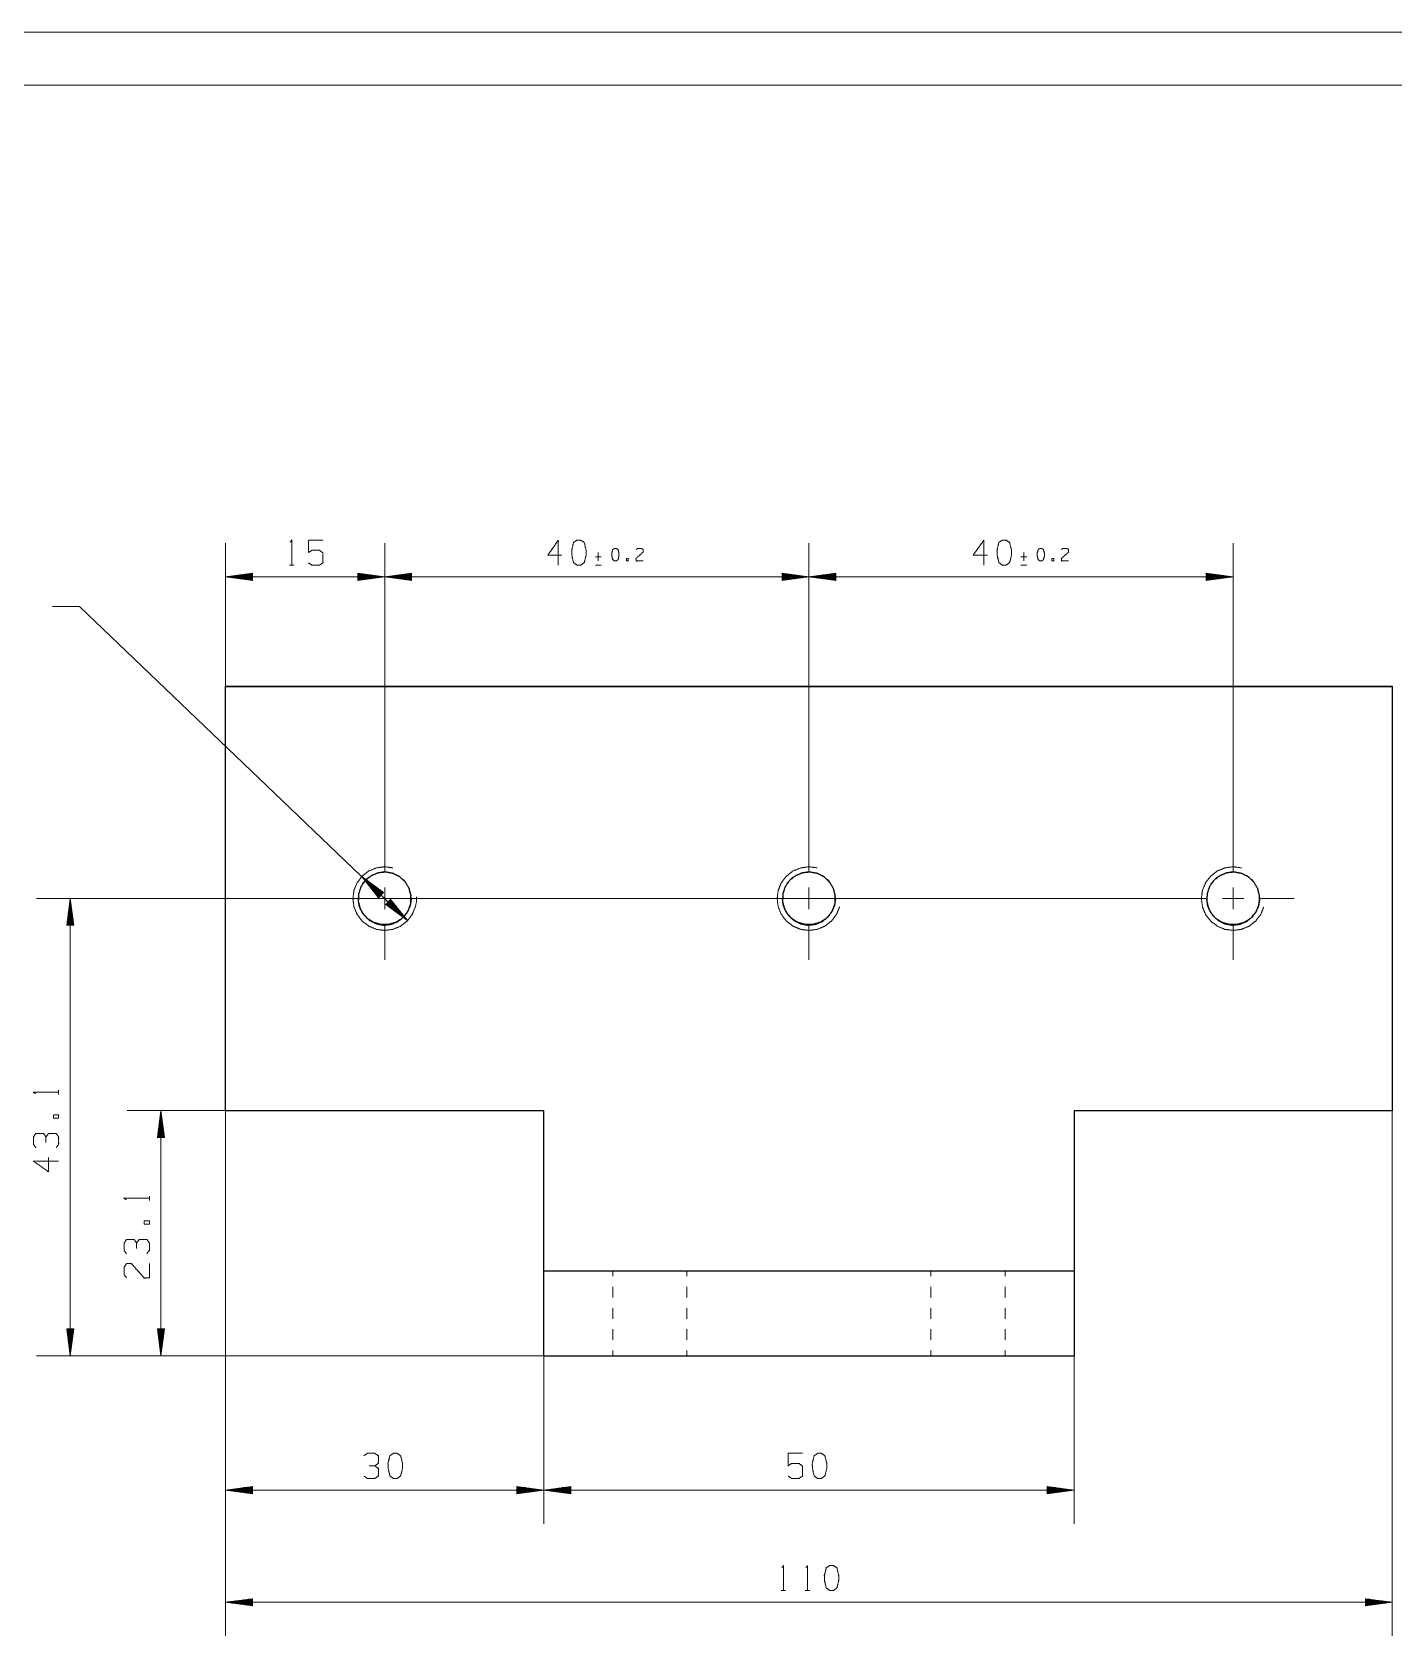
# Model space of a CAD drawing. Header units: millimetres. Extents: x 0 to 420, y 0 to 297.
# Drawn here: x 206.8 to 335.2, y 145.8 to 297 of the extents above; entities that cross this region are included whole.
import ezdxf

# ---------------------------------------------------------------- set-up
doc = ezdxf.new("R2010")
doc.units = ezdxf.units.MM
doc.layers.add('1', color=7, linetype='Continuous', true_color=0xffffff)

msp = doc.modelspace()

# ---------------------------------------------------------------- linework, layer by layer
at = {"layer": '1', "color": 132, "linetype": 'Continuous', "lineweight": 18}
for p, q in [((420, 297), (0, 297)), ((415, 292), (25, 292))]:
    msp.add_line(p, q, dxfattribs=at)
at = {"layer": '1', "color": 13, "linetype": 'Continuous', "lineweight": 18}
for p, q in [((225.04, 235.3), (225.04, 248.81)), ((240.04, 221.09), (240.04, 248.81)), ((240.04, 221.07), (240.04, 248.81)), ((280.04, 221.07), (280.04, 248.81)), ((280.04, 221.09), (280.04, 248.81)), ((320.04, 221.07), (320.04, 248.81)), ((227.58, 245.97), (225.04, 245.63)), ((225.04, 245.63), (227.58, 245.3)), ((240.04, 245.63), (225.04, 245.63)), ((227.58, 245.66), (225.23, 245.66)), ((227.58, 245.61), (225.23, 245.61)), ((227.58, 245.71), (225.62, 245.71)), ((227.58, 245.56), (225.62, 245.56)), ((227.58, 245.76), (226, 245.76)), ((227.58, 245.51), (226, 245.51)), ((227.58, 245.81), (226.39, 245.81)), ((227.58, 245.46), (226.39, 245.46)), ((227.58, 245.86), (226.77, 245.86)), ((227.58, 245.41), (226.77, 245.41)), ((227.58, 245.91), (227.16, 245.91)), ((227.58, 245.36), (227.16, 245.36)), ((227.58, 245.96), (227.55, 245.96)), ((227.58, 245.96), (227.55, 245.96)), ((227.58, 245.3), (227.55, 245.3)), ((227.58, 245.3), (227.55, 245.3)), ((227.58, 245.3), (227.58, 245.97)), ((237.5, 245.97), (237.5, 245.3)), ((240.04, 245.63), (237.5, 245.97)), ((237.5, 245.96), (237.53, 245.96)), ((237.5, 245.96), (237.53, 245.96)), ((237.5, 245.91), (237.91, 245.91)), ((237.5, 245.86), (238.3, 245.86)), ((237.5, 245.81), (238.69, 245.81)), ((237.5, 245.76), (239.07, 245.76)), ((237.5, 245.71), (239.46, 245.71)), ((237.5, 245.66), (239.84, 245.66)), ((237.5, 245.3), (240.04, 245.63)), ((237.5, 245.61), (239.84, 245.61)), ((237.5, 245.56), (239.46, 245.56)), ((237.5, 245.51), (239.07, 245.51)), ((237.5, 245.46), (238.69, 245.46)), ((237.5, 245.41), (238.3, 245.41)), ((237.5, 245.36), (237.91, 245.36)), ((237.5, 245.3), (237.53, 245.3)), ((237.5, 245.3), (237.53, 245.3)), ((242.58, 245.97), (240.04, 245.63)), ((240.04, 245.63), (242.58, 245.3)), ((240.04, 245.63), (280.04, 245.63)), ((242.58, 245.66), (240.23, 245.66)), ((242.58, 245.61), (240.23, 245.61)), ((242.58, 245.71), (240.62, 245.71)), ((242.58, 245.56), (240.62, 245.56)), ((242.58, 245.76), (241, 245.76)), ((242.58, 245.51), (241, 245.51)), ((242.58, 245.81), (241.39, 245.81)), ((242.58, 245.46), (241.39, 245.46)), ((242.58, 245.86), (241.77, 245.86)), ((242.58, 245.41), (241.77, 245.41)), ((242.58, 245.91), (242.16, 245.91)), ((242.58, 245.36), (242.16, 245.36)), ((242.58, 245.96), (242.55, 245.96)), ((242.58, 245.96), (242.55, 245.96)), ((242.58, 245.3), (242.55, 245.3)), ((242.58, 245.3), (242.55, 245.3)), ((242.58, 245.3), (242.58, 245.97)), ((277.5, 245.97), (277.5, 245.3)), ((280.04, 245.63), (277.5, 245.97)), ((277.5, 245.96), (277.53, 245.96)), ((277.5, 245.96), (277.53, 245.96)), ((277.5, 245.91), (277.91, 245.91)), ((277.5, 245.86), (278.3, 245.86)), ((277.5, 245.81), (278.69, 245.81)), ((277.5, 245.76), (279.07, 245.76)), ((277.5, 245.71), (279.46, 245.71)), ((277.5, 245.66), (279.84, 245.66)), ((277.5, 245.3), (280.04, 245.63)), ((277.5, 245.61), (279.84, 245.61)), ((277.5, 245.56), (279.46, 245.56)), ((277.5, 245.51), (279.07, 245.51)), ((277.5, 245.46), (278.69, 245.46)), ((277.5, 245.41), (278.3, 245.41)), ((277.5, 245.36), (277.91, 245.36)), ((277.5, 245.3), (277.53, 245.3)), ((277.5, 245.3), (277.53, 245.3)), ((282.58, 245.97), (280.04, 245.63)), ((280.04, 245.63), (282.58, 245.3)), ((280.04, 245.63), (320.04, 245.63)), ((282.58, 245.66), (280.23, 245.66)), ((282.58, 245.61), (280.23, 245.61)), ((282.58, 245.71), (280.62, 245.71)), ((282.58, 245.56), (280.62, 245.56)), ((282.58, 245.76), (281, 245.76)), ((282.58, 245.51), (281, 245.51)), ((282.58, 245.81), (281.39, 245.81)), ((282.58, 245.46), (281.39, 245.46)), ((282.58, 245.86), (281.77, 245.86)), ((282.58, 245.41), (281.77, 245.41)), ((282.58, 245.91), (282.16, 245.91)), ((282.58, 245.36), (282.16, 245.36)), ((282.58, 245.96), (282.55, 245.96)), ((282.58, 245.96), (282.55, 245.96)), ((282.58, 245.3), (282.55, 245.3)), ((282.58, 245.3), (282.55, 245.3)), ((282.58, 245.3), (282.58, 245.97)), ((317.5, 245.97), (317.5, 245.3)), ((320.04, 245.63), (317.5, 245.97)), ((317.5, 245.96), (317.53, 245.96)), ((317.5, 245.96), (317.53, 245.96)), ((317.5, 245.91), (317.91, 245.91)), ((317.5, 245.86), (318.3, 245.86)), ((317.5, 245.81), (318.69, 245.81)), ((317.5, 245.76), (319.07, 245.76)), ((317.5, 245.71), (319.46, 245.71)), ((317.5, 245.66), (319.84, 245.66)), ((317.5, 245.3), (320.04, 245.63)), ((317.5, 245.61), (319.84, 245.61)), ((317.5, 245.56), (319.46, 245.56)), ((317.5, 245.51), (319.07, 245.51)), ((317.5, 245.46), (318.69, 245.46)), ((317.5, 245.41), (318.3, 245.41)), ((317.5, 245.36), (317.91, 245.36)), ((317.5, 245.3), (317.53, 245.3)), ((317.5, 245.3), (317.53, 245.3)), ((211.27, 242.83), (208.73, 242.83)), ((242.2, 213.23), (211.27, 242.83)), ((239.94, 215.86), (237.87, 217.37)), ((237.87, 217.37), (239.47, 215.38)), ((239.69, 215.6), (237.99, 217.22)), ((239.72, 215.64), (238.03, 217.26)), ((239.65, 215.56), (238.23, 216.92)), ((239.76, 215.67), (238.34, 217.03)), ((239.62, 215.53), (238.48, 216.62)), ((239.79, 215.71), (238.65, 216.8)), ((239.58, 215.49), (238.72, 216.31)), ((239.83, 215.75), (238.97, 216.57)), ((239.86, 215.78), (239.28, 216.34)), ((314.27, 215.32), (207.22, 215.32)), ((210.39, 215.32), (210.06, 212.78)), ((210.32, 212.78), (210.32, 214.74)), ((210.37, 212.78), (210.37, 215.13)), ((210.73, 212.78), (210.39, 215.32)), ((210.39, 215.32), (210.39, 172.19)), ((210.42, 212.78), (210.42, 215.13)), ((210.47, 212.78), (210.47, 214.74)), ((239.55, 215.45), (238.97, 216.01)), ((239.51, 215.42), (239.21, 215.71)), ((239.48, 215.38), (239.45, 215.4)), ((239.48, 215.38), (239.45, 215.4)), ((239.47, 215.38), (239.94, 215.86)), ((239.9, 215.82), (239.6, 216.11)), ((239.93, 215.86), (239.91, 215.88)), ((239.93, 215.86), (239.91, 215.88)), ((240.6, 215.22), (240.14, 214.74)), ((240.14, 214.74), (240.16, 214.72)), ((240.14, 214.74), (240.16, 214.72)), ((240.14, 214.74), (242.2, 213.23)), ((240.18, 214.78), (240.48, 214.49)), ((240.21, 214.82), (240.79, 214.26)), ((240.25, 214.85), (241.11, 214.03)), ((240.28, 214.89), (241.42, 213.8)), ((240.32, 214.93), (241.73, 213.57)), ((240.35, 214.96), (242.05, 213.34)), ((240.39, 215), (242.08, 213.38)), ((240.42, 215.04), (241.84, 213.68)), ((240.46, 215.07), (241.6, 213.99)), ((240.49, 215.11), (241.35, 214.29)), ((240.53, 215.15), (241.11, 214.59)), ((240.56, 215.18), (240.86, 214.9)), ((240.6, 215.22), (240.62, 215.2)), ((240.6, 215.22), (240.62, 215.2)), ((242.2, 213.23), (240.6, 215.22)), ((210.16, 212.78), (210.16, 213.59)), ((210.21, 212.78), (210.21, 213.97)), ((210.27, 212.78), (210.27, 214.36)), ((210.52, 212.78), (210.52, 214.36)), ((210.57, 212.78), (210.57, 213.97)), ((210.62, 212.78), (210.62, 213.59)), ((210.06, 212.78), (210.06, 212.81)), ((210.06, 212.78), (210.06, 212.81)), ((210.06, 212.78), (210.73, 212.78)), ((210.11, 212.78), (210.11, 213.2)), ((210.67, 212.78), (210.67, 213.2)), ((210.72, 212.78), (210.72, 212.81)), ((210.72, 212.78), (210.72, 212.81)), ((225.04, 195.32), (215.77, 195.32)), ((218.94, 195.32), (218.61, 192.78)), ((218.92, 192.78), (218.92, 195.13)), ((219.28, 192.78), (218.94, 195.32)), ((218.94, 195.32), (218.94, 172.19)), ((218.97, 192.78), (218.97, 195.13)), ((225.04, 195.3), (225.04, 145.78)), ((225.04, 195.3), (225.04, 156.35)), ((335.04, 195.3), (335.04, 145.78)), ((218.71, 192.78), (218.71, 193.59)), ((218.76, 192.78), (218.76, 193.97)), ((218.81, 192.78), (218.81, 194.36)), ((218.87, 192.78), (218.87, 194.74)), ((219.02, 192.78), (219.02, 194.74)), ((219.07, 192.78), (219.07, 194.36)), ((219.12, 192.78), (219.12, 193.97)), ((219.17, 192.78), (219.17, 193.59)), ((218.61, 192.78), (218.61, 192.81)), ((218.61, 192.78), (218.61, 192.81)), ((218.61, 192.78), (219.28, 192.78)), ((218.66, 192.78), (218.66, 193.2)), ((219.22, 192.78), (219.22, 193.2)), ((219.27, 192.78), (219.27, 192.81)), ((219.27, 192.78), (219.27, 192.81)), ((255.04, 184.2), (255.04, 156.35)), ((255.04, 184.2), (255.04, 156.35)), ((305.04, 184.2), (305.04, 156.35)), ((210.06, 174.73), (210.06, 174.7)), ((210.06, 174.73), (210.06, 174.7)), ((210.06, 174.73), (210.39, 172.19)), ((210.73, 174.73), (210.06, 174.73)), ((210.11, 174.73), (210.11, 174.31)), ((210.16, 174.73), (210.16, 173.93)), ((210.21, 174.73), (210.21, 173.54)), ((210.27, 174.73), (210.27, 173.16)), ((210.32, 174.73), (210.32, 172.77)), ((210.37, 174.73), (210.37, 172.38)), ((210.39, 172.19), (210.73, 174.73)), ((210.42, 174.73), (210.42, 172.38)), ((210.47, 174.73), (210.47, 172.77)), ((210.52, 174.73), (210.52, 173.16)), ((210.57, 174.73), (210.57, 173.54)), ((210.62, 174.73), (210.62, 173.93)), ((210.67, 174.73), (210.67, 174.31)), ((210.72, 174.73), (210.72, 174.7)), ((210.72, 174.73), (210.72, 174.7)), ((218.61, 174.73), (218.61, 174.7)), ((218.61, 174.73), (218.61, 174.7)), ((218.61, 174.73), (218.94, 172.19)), ((219.28, 174.73), (218.61, 174.73)), ((218.66, 174.73), (218.66, 174.31)), ((218.71, 174.73), (218.71, 173.93)), ((218.76, 174.73), (218.76, 173.54)), ((218.81, 174.73), (218.81, 173.16)), ((218.87, 174.73), (218.87, 172.77)), ((218.92, 174.73), (218.92, 172.38)), ((218.94, 172.19), (219.28, 174.73)), ((218.97, 174.73), (218.97, 172.38)), ((219.02, 174.73), (219.02, 172.77)), ((219.07, 174.73), (219.07, 173.16)), ((219.12, 174.73), (219.12, 173.54)), ((219.17, 174.73), (219.17, 173.93)), ((219.22, 174.73), (219.22, 174.31)), ((219.27, 174.73), (219.27, 174.7)), ((219.27, 174.73), (219.27, 174.7)), ((255.04, 172.19), (207.22, 172.19)), ((255.04, 172.19), (215.77, 172.19)), ((227.58, 159.86), (225.04, 159.53)), ((225.04, 159.53), (227.58, 159.19)), ((255.04, 159.53), (225.04, 159.53)), ((227.58, 159.55), (225.23, 159.55)), ((227.58, 159.5), (225.23, 159.5)), ((227.58, 159.6), (225.62, 159.6)), ((227.58, 159.45), (225.62, 159.45)), ((227.58, 159.66), (226, 159.66)), ((227.58, 159.4), (226, 159.4)), ((227.58, 159.71), (226.39, 159.71)), ((227.58, 159.35), (226.39, 159.35)), ((227.58, 159.76), (226.77, 159.76)), ((227.58, 159.3), (226.77, 159.3)), ((227.58, 159.81), (227.16, 159.81)), ((227.58, 159.25), (227.16, 159.25)), ((227.58, 159.86), (227.55, 159.86)), ((227.58, 159.86), (227.55, 159.86)), ((227.58, 159.2), (227.55, 159.2)), ((227.58, 159.2), (227.55, 159.2)), ((227.58, 159.19), (227.58, 159.86)), ((252.5, 159.86), (252.53, 159.86)), ((252.5, 159.86), (252.53, 159.86)), ((252.5, 159.86), (252.5, 159.19)), ((255.04, 159.53), (252.5, 159.86)), ((252.5, 159.81), (252.91, 159.81)), ((252.5, 159.76), (253.3, 159.76)), ((252.5, 159.71), (253.69, 159.71)), ((252.5, 159.66), (254.07, 159.66)), ((252.5, 159.6), (254.46, 159.6)), ((252.5, 159.55), (254.84, 159.55)), ((252.5, 159.19), (255.04, 159.53)), ((252.5, 159.5), (254.84, 159.5)), ((252.5, 159.45), (254.46, 159.45)), ((252.5, 159.4), (254.07, 159.4)), ((252.5, 159.35), (253.69, 159.35)), ((252.5, 159.3), (253.3, 159.3)), ((252.5, 159.25), (252.91, 159.25)), ((252.5, 159.2), (252.53, 159.2)), ((252.5, 159.2), (252.53, 159.2)), ((257.58, 159.86), (255.04, 159.53)), ((255.04, 159.53), (257.58, 159.19)), ((255.04, 159.53), (305.04, 159.53)), ((257.58, 159.55), (255.23, 159.55)), ((257.58, 159.5), (255.23, 159.5)), ((257.58, 159.6), (255.62, 159.6)), ((257.58, 159.45), (255.62, 159.45)), ((257.58, 159.66), (256, 159.66)), ((257.58, 159.4), (256, 159.4)), ((257.58, 159.71), (256.39, 159.71)), ((257.58, 159.35), (256.39, 159.35)), ((257.58, 159.76), (256.77, 159.76)), ((257.58, 159.3), (256.77, 159.3)), ((257.58, 159.81), (257.16, 159.81)), ((257.58, 159.25), (257.16, 159.25)), ((257.58, 159.86), (257.55, 159.86)), ((257.58, 159.86), (257.55, 159.86)), ((257.58, 159.2), (257.55, 159.2)), ((257.58, 159.2), (257.55, 159.2)), ((257.58, 159.19), (257.58, 159.86)), ((302.5, 159.86), (302.53, 159.86)), ((302.5, 159.86), (302.53, 159.86)), ((302.5, 159.86), (302.5, 159.19)), ((305.04, 159.53), (302.5, 159.86)), ((302.5, 159.81), (302.91, 159.81)), ((302.5, 159.76), (303.3, 159.76)), ((302.5, 159.71), (303.69, 159.71)), ((302.5, 159.66), (304.07, 159.66)), ((302.5, 159.6), (304.46, 159.6)), ((302.5, 159.55), (304.84, 159.55)), ((302.5, 159.19), (305.04, 159.53)), ((302.5, 159.5), (304.84, 159.5)), ((302.5, 159.45), (304.46, 159.45)), ((302.5, 159.4), (304.07, 159.4)), ((302.5, 159.35), (303.69, 159.35)), ((302.5, 159.3), (303.3, 159.3)), ((302.5, 159.25), (302.91, 159.25)), ((302.5, 159.2), (302.53, 159.2)), ((302.5, 159.2), (302.53, 159.2)), ((227.58, 149.29), (225.04, 148.95)), ((225.04, 148.95), (227.58, 148.62)), ((335.04, 148.95), (225.04, 148.95)), ((227.58, 148.98), (225.23, 148.98)), ((227.58, 148.93), (225.23, 148.93)), ((227.58, 149.03), (225.62, 149.03)), ((227.58, 148.88), (225.62, 148.88)), ((227.58, 149.08), (226, 149.08)), ((227.58, 148.83), (226, 148.83)), ((227.58, 149.13), (226.39, 149.13)), ((227.58, 148.78), (226.39, 148.78)), ((227.58, 149.18), (226.77, 149.18)), ((227.58, 148.73), (226.77, 148.73)), ((227.58, 149.23), (227.16, 149.23)), ((227.58, 148.68), (227.16, 148.68)), ((227.58, 149.28), (227.55, 149.28)), ((227.58, 149.28), (227.55, 149.28)), ((227.58, 148.62), (227.55, 148.62)), ((227.58, 148.62), (227.55, 148.62)), ((227.58, 148.62), (227.58, 149.29)), ((332.5, 149.29), (332.5, 148.62)), ((335.04, 148.95), (332.5, 149.29)), ((332.5, 149.28), (332.53, 149.28)), ((332.5, 149.28), (332.53, 149.28)), ((332.5, 149.23), (332.91, 149.23)), ((332.5, 149.18), (333.3, 149.18)), ((332.5, 149.13), (333.69, 149.13)), ((332.5, 149.08), (334.07, 149.08)), ((332.5, 149.03), (334.46, 149.03)), ((332.5, 148.98), (334.84, 148.98)), ((332.5, 148.62), (335.04, 148.95)), ((332.5, 148.93), (334.84, 148.93)), ((332.5, 148.88), (334.46, 148.88)), ((332.5, 148.83), (334.07, 148.83)), ((332.5, 148.78), (333.69, 148.78)), ((332.5, 148.73), (333.3, 148.73)), ((332.5, 148.68), (332.91, 148.68)), ((332.5, 148.62), (332.53, 148.62)), ((332.5, 148.62), (332.53, 148.62))]:
    msp.add_line(p, q, dxfattribs=at)
at = {"layer": '1', "color": 95, "linetype": 'Continuous', "lineweight": 18}
for p, q in [((231.06, 246.73), (231.48, 246.73)), ((260.46, 247.53), (259.9, 247.53)), ((259.9, 246.75), (260.46, 246.75)), ((260.18, 247.93), (260.18, 247.13)), ((300.57, 247.53), (300.01, 247.53)), ((300.01, 246.75), (300.57, 246.75)), ((300.29, 247.93), (300.29, 247.13)), ((209.3, 196.83), (209.3, 197.25)), ((217.85, 186.83), (217.85, 187.25)), ((277.42, 150.05), (277.84, 150.05)), ((279.69, 150.05), (280.12, 150.05))]:
    msp.add_line(p, q, dxfattribs=at)
at = {"layer": '1', "color": 30, "linetype": 'Continuous', "lineweight": 25}
for p, q in [((225.04, 235.3), (225.04, 235.32)), ((225.04, 235.32), (335.04, 235.32)), ((225.04, 235.3), (335.04, 235.3)), ((225.04, 195.3), (225.04, 235.3)), ((335.04, 235.32), (335.04, 235.3)), ((335.04, 235.3), (335.04, 195.3)), ((255.04, 195.3), (225.04, 195.3)), ((255.04, 184.2), (255.04, 195.3)), ((305.04, 195.3), (305.04, 184.2)), ((335.04, 195.3), (305.04, 195.3)), ((255.04, 172.19), (255.04, 180.19)), ((255.04, 180.19), (305.04, 180.19)), ((305.04, 180.19), (305.04, 172.19)), ((255.04, 172.19), (305.04, 172.19))]:
    msp.add_line(p, q, dxfattribs=at)
at = {"layer": '1', "color": 252, "linetype": 'Continuous', "lineweight": 18}
for p, q in [((240.04, 217.91), (240.04, 221.09)), ((240.04, 217.89), (240.04, 221.07)), ((280.04, 217.91), (280.04, 221.09)), ((280.04, 217.89), (280.04, 221.07)), ((320.04, 217.91), (320.04, 221.09)), ((320.04, 217.89), (320.04, 221.07)), ((240.04, 214.32), (240.04, 216.33)), ((240.04, 214.3), (240.04, 216.3)), ((280.04, 214.32), (280.04, 216.33)), ((280.04, 214.3), (280.04, 216.3)), ((320.04, 214.32), (320.04, 216.33)), ((320.04, 214.3), (320.04, 216.3)), ((237.45, 215.32), (234.27, 215.32)), ((237.45, 215.3), (234.27, 215.3)), ((239.03, 215.32), (241.04, 215.32)), ((239.03, 215.3), (241.04, 215.3)), ((242.63, 215.32), (245.8, 215.32)), ((242.63, 215.3), (245.8, 215.3)), ((277.45, 215.32), (274.27, 215.32)), ((277.45, 215.3), (274.27, 215.3)), ((279.03, 215.32), (281.04, 215.32)), ((279.03, 215.3), (281.04, 215.3)), ((282.63, 215.32), (285.8, 215.32)), ((282.63, 215.3), (285.8, 215.3)), ((317.45, 215.32), (314.27, 215.32)), ((317.45, 215.3), (314.27, 215.3)), ((319.03, 215.32), (321.04, 215.32)), ((319.03, 215.3), (321.04, 215.3)), ((322.63, 215.32), (325.8, 215.32)), ((322.63, 215.3), (325.8, 215.3)), ((240.04, 212.73), (240.04, 209.56)), ((240.04, 212.71), (240.04, 209.53)), ((280.04, 212.73), (280.04, 209.56)), ((280.04, 212.71), (280.04, 209.53)), ((320.04, 212.73), (320.04, 209.56)), ((320.04, 212.71), (320.04, 209.53))]:
    msp.add_line(p, q, dxfattribs=at)
at = {"layer": '1', "color": 43, "linetype": 'Continuous', "lineweight": 18}
for p, q in [((237.54, 215.32), (237.61, 215.79)), ((237.54, 215.32), (237.54, 215.32)), ((237.54, 215.31), (237.54, 215.3)), ((242.4, 216.04), (242.52, 215.58)), ((242.52, 215.58), (242.53, 215.52)), ((242.54, 215.39), (242.54, 215.32)), ((242.54, 215.32), (242.54, 215.32)), ((242.54, 215.3), (242.54, 215.31)), ((277.54, 215.32), (277.61, 215.79)), ((277.54, 215.32), (277.54, 215.32)), ((277.54, 215.31), (277.54, 215.3)), ((282.4, 216.04), (282.52, 215.58)), ((282.52, 215.58), (282.53, 215.52)), ((282.54, 215.39), (282.54, 215.32)), ((282.54, 215.32), (282.54, 215.32)), ((282.54, 215.3), (282.54, 215.31)), ((317.54, 215.32), (317.61, 215.79)), ((317.54, 215.32), (317.54, 215.32)), ((317.54, 215.31), (317.54, 215.3)), ((322.4, 216.04), (322.52, 215.58)), ((322.52, 215.58), (322.53, 215.52)), ((322.54, 215.39), (322.54, 215.32)), ((322.54, 215.32), (322.54, 215.32)), ((322.54, 215.3), (322.54, 215.31)), ((225.04, 195.32), (225.54, 195.32)), ((226.54, 195.32), (227.54, 195.32)), ((228.54, 195.32), (229.54, 195.32)), ((230.54, 195.32), (231.54, 195.32)), ((232.54, 195.32), (233.54, 195.32)), ((234.54, 195.32), (235.54, 195.32)), ((236.54, 195.32), (237.54, 195.32)), ((238.54, 195.32), (239.54, 195.32)), ((240.54, 195.32), (241.54, 195.32)), ((242.54, 195.32), (243.54, 195.32)), ((244.54, 195.32), (245.54, 195.32)), ((246.54, 195.32), (247.54, 195.32)), ((248.54, 195.32), (249.54, 195.32)), ((250.54, 195.32), (251.54, 195.32)), ((252.54, 195.32), (253.54, 195.32)), ((254.54, 195.32), (255.04, 195.32)), ((255.04, 195.32), (255.04, 195.32)), ((255.04, 195.31), (255.04, 195.3)), ((305.04, 195.32), (305.54, 195.32)), ((305.04, 195.32), (305.04, 195.32)), ((305.04, 195.31), (305.04, 195.3)), ((306.54, 195.32), (307.54, 195.32)), ((308.54, 195.32), (309.54, 195.32)), ((310.54, 195.32), (311.54, 195.32)), ((312.54, 195.32), (313.54, 195.32)), ((314.54, 195.32), (315.54, 195.32)), ((316.54, 195.32), (317.54, 195.32)), ((318.54, 195.32), (319.54, 195.32)), ((320.54, 195.32), (321.54, 195.32)), ((322.54, 195.32), (323.54, 195.32)), ((324.54, 195.32), (325.54, 195.32)), ((326.54, 195.32), (327.54, 195.32)), ((328.54, 195.32), (329.54, 195.32)), ((330.54, 195.32), (331.54, 195.32)), ((332.54, 195.32), (333.54, 195.32)), ((334.54, 195.32), (335.04, 195.32)), ((261.54, 180.19), (261.54, 179.69)), ((268.54, 180.19), (268.54, 179.69)), ((291.54, 180.19), (291.54, 179.69)), ((298.54, 180.19), (298.54, 179.69)), ((261.54, 178.69), (261.54, 177.69)), ((268.54, 178.69), (268.54, 177.69)), ((291.54, 178.69), (291.54, 177.69)), ((298.54, 178.69), (298.54, 177.69)), ((261.54, 176.69), (261.54, 175.69)), ((268.54, 176.69), (268.54, 175.69)), ((291.54, 176.69), (291.54, 175.69)), ((298.54, 176.69), (298.54, 175.69)), ((261.54, 174.69), (261.54, 173.69)), ((268.54, 174.69), (268.54, 173.69)), ((291.54, 174.69), (291.54, 173.69)), ((298.54, 174.69), (298.54, 173.69)), ((261.54, 172.69), (261.54, 172.19)), ((268.54, 172.69), (268.54, 172.19)), ((291.54, 172.69), (291.54, 172.19)), ((298.54, 172.69), (298.54, 172.19))]:
    msp.add_line(p, q, dxfattribs=at)
at = {"layer": '1', "color": 13, "linetype": 'Continuous', "lineweight": 18}
msp.add_arc((240.04, 215.3), 3, 345.0001, 2.8886, dxfattribs=at)
at = {"layer": '1', "color": 95, "linetype": 'Continuous', "lineweight": 18}
for points, knots in [([(231.13, 248.9), (231.27, 249.1), (231.27, 246.73)], [0, 0, 0.093489, 1, 1]), ([(232.85, 246.95), (233.19, 246.73), (233.88, 246.73), (234.22, 246.95), (234.22, 247.9), (233.88, 248.15), (233.19, 248.15), (232.85, 247.93), (232.85, 249.1), (234.22, 249.1)], [0, 0, 0.062229, 0.168345, 0.230571, 0.376815, 0.441265, 0.54738, 0.609609, 0.79049, 1, 1]), ([(256.75, 247.68), (255.41, 247.68), (256.41, 249.1), (256.41, 246.73)], [0, 0, 0.245869, 0.565294, 1, 1]), ([(258.51, 246.73), (258.85, 246.98), (259.03, 247.68), (259.03, 248.15), (258.85, 248.88), (258.51, 249.1), (258.18, 249.1), (257.84, 248.88), (257.67, 248.15), (257.68, 247.68), (257.84, 246.98), (258.18, 246.73), (258.51, 246.73)], [0, 0, 0.067525, 0.183969, 0.260583, 0.380943, 0.446139, 0.500306, 0.565503, 0.685862, 0.762529, 0.878308, 0.945834, 1, 1]), ([(261.87, 247.13), (262.04, 247.26), (262.13, 247.61), (262.13, 247.85), (262.04, 248.21), (261.87, 248.32), (261.71, 248.32), (261.54, 248.21), (261.45, 247.85), (261.46, 247.61), (261.54, 247.26), (261.71, 247.13), (261.87, 247.13)], [0, 0, 0.067524, 0.18397, 0.260585, 0.380947, 0.446143, 0.500306, 0.565502, 0.685864, 0.762531, 0.878312, 0.945836, 1, 1]), ([(263.74, 248.21), (263.89, 248.32), (264.24, 248.32), (264.41, 248.21), (264.41, 247.97), (263.73, 247.37), (263.74, 247.13), (264.41, 247.13)], [0, 0, 0.069692, 0.192977, 0.26527, 0.350226, 0.674744, 0.759751, 1, 1]), ([(296.86, 247.68), (295.52, 247.68), (296.52, 249.1), (296.52, 246.73)], [0, 0, 0.245869, 0.565294, 1, 1]), ([(298.62, 246.73), (298.96, 246.98), (299.14, 247.68), (299.14, 248.15), (298.96, 248.88), (298.62, 249.1), (298.29, 249.1), (297.95, 248.88), (297.77, 248.15), (297.79, 247.68), (297.95, 246.98), (298.29, 246.73), (298.62, 246.73)], [0, 0, 0.067525, 0.183969, 0.260582, 0.380941, 0.446138, 0.500304, 0.565503, 0.685861, 0.762528, 0.878306, 0.945834, 1, 1]), ([(301.98, 247.13), (302.15, 247.26), (302.24, 247.61), (302.24, 247.85), (302.15, 248.21), (301.98, 248.32), (301.81, 248.32), (301.65, 248.21), (301.56, 247.85), (301.57, 247.61), (301.65, 247.26), (301.81, 247.13), (301.98, 247.13)], [0, 0, 0.067524, 0.183969, 0.260583, 0.380944, 0.446139, 0.500302, 0.565503, 0.685862, 0.762529, 0.878308, 0.945837, 1, 1]), ([(303.84, 248.21), (304, 248.32), (304.35, 248.32), (304.52, 248.21), (304.52, 247.97), (303.84, 247.37), (303.84, 247.13), (304.52, 247.13)], [0, 0, 0.069686, 0.192979, 0.265271, 0.350227, 0.674745, 0.759752, 1, 1]), ([(262.84, 247.13), (263.01, 247.13), (263.01, 247.37), (262.84, 247.37), (262.84, 247.13)], [0, 0, 0.207108, 0.5, 0.707108, 1, 1]), ([(302.95, 247.13), (303.12, 247.13), (303.12, 247.37), (302.95, 247.37), (302.95, 247.13)], [0, 0, 0.207108, 0.5, 0.707108, 1, 1]), ([(207.12, 196.9), (206.92, 197.04), (209.3, 197.04)], [0, 0, 0.093489, 1, 1]), ([(209.3, 194.59), (209.3, 194.92), (208.82, 194.92), (208.82, 194.59), (209.3, 194.59)], [0, 0, 0.207095, 0.5, 0.707095, 1, 1]), ([(208.1, 192.82), (207.87, 193.16), (207.15, 193.16), (206.92, 192.82), (206.92, 192.13), (207.15, 191.8)], [0, 0, 0.153872, 0.429851, 0.583722, 0.846128, 1, 1]), ([(209.07, 191.82), (209.3, 192.13), (209.3, 192.82), (209.07, 193.16), (208.35, 193.16), (208.1, 192.82), (208.1, 192.31)], [0, 0, 0.124118, 0.34369, 0.472445, 0.703375, 0.836728, 1, 1]), ([(208.35, 190.88), (208.35, 189.54), (206.92, 190.55), (209.3, 190.55)], [0, 0, 0.245869, 0.565294, 1, 1]), ([(215.67, 186.9), (215.47, 187.04), (217.85, 187.04)], [0, 0, 0.093488, 1, 1]), ([(217.85, 184.59), (217.85, 184.92), (217.37, 184.92), (217.37, 184.59), (217.85, 184.59)], [0, 0, 0.207087, 0.5, 0.707087, 1, 1]), ([(216.65, 182.82), (216.42, 183.16), (215.7, 183.16), (215.47, 182.82), (215.47, 182.13), (215.7, 181.8)], [0, 0, 0.153872, 0.429851, 0.583723, 0.846122, 1, 1]), ([(217.62, 181.82), (217.85, 182.13), (217.85, 182.82), (217.62, 183.16), (216.9, 183.16), (216.65, 182.82), (216.65, 182.31)], [0, 0, 0.124124, 0.343691, 0.472446, 0.703377, 0.836727, 1, 1]), ([(215.7, 179.54), (215.47, 179.86), (215.47, 180.55), (215.7, 180.88), (216.17, 180.88), (217.37, 179.52), (217.85, 179.54), (217.85, 180.88)], [0, 0, 0.069691, 0.19298, 0.265275, 0.350226, 0.674742, 0.759752, 1, 1]), ([(239.1, 161.82), (239.44, 162.05), (239.44, 162.77), (239.1, 163), (238.41, 163), (238.08, 162.77)], [0, 0, 0.153877, 0.429855, 0.583732, 0.846129, 1, 1]), ([(238.1, 160.85), (238.41, 160.62), (239.1, 160.62), (239.44, 160.85), (239.44, 161.57), (239.1, 161.82), (238.59, 161.82)], [0, 0, 0.124118, 0.343685, 0.472446, 0.703377, 0.836734, 1, 1]), ([(241.2, 160.62), (241.54, 160.87), (241.72, 161.57), (241.72, 162.05), (241.54, 162.77), (241.2, 163), (240.87, 163), (240.53, 162.77), (240.35, 162.05), (240.37, 161.57), (240.53, 160.87), (240.87, 160.62), (241.2, 160.62)], [0, 0, 0.067524, 0.18397, 0.260583, 0.380943, 0.446139, 0.500306, 0.565503, 0.685862, 0.762528, 0.878309, 0.945833, 1, 1]), ([(278.08, 160.85), (278.41, 160.62), (279.1, 160.62), (279.44, 160.85), (279.44, 161.8), (279.1, 162.05), (278.41, 162.05), (278.08, 161.82), (278.08, 163), (279.44, 163)], [0, 0, 0.062227, 0.168342, 0.230571, 0.376816, 0.441267, 0.547382, 0.609609, 0.79049, 1, 1]), ([(281.2, 160.62), (281.54, 160.87), (281.72, 161.57), (281.72, 162.05), (281.54, 162.77), (281.2, 163), (280.87, 163), (280.53, 162.77), (280.35, 162.05), (280.37, 161.57), (280.53, 160.87), (280.87, 160.62), (281.2, 160.62)], [0, 0, 0.067524, 0.18397, 0.260583, 0.380943, 0.446139, 0.500306, 0.565503, 0.685862, 0.762528, 0.878309, 0.945833, 1, 1]), ([(277.49, 152.22), (277.63, 152.42), (277.63, 150.05)], [0, 0, 0.093489, 1, 1]), ([(279.76, 152.22), (279.91, 152.42), (279.91, 150.05)], [0, 0, 0.093493, 1, 1]), ([(282.34, 150.05), (282.68, 150.3), (282.85, 151), (282.85, 151.47), (282.68, 152.2), (282.34, 152.42), (282.01, 152.42), (281.67, 152.2), (281.49, 151.47), (281.51, 151), (281.67, 150.3), (282.01, 150.05), (282.34, 150.05)], [0, 0, 0.067527, 0.183974, 0.260586, 0.380945, 0.446144, 0.500307, 0.565506, 0.685864, 0.762529, 0.87831, 0.945837, 1, 1])]:
    msp.add_open_spline(points, degree=1, knots=knots, dxfattribs=at)
at = {"layer": '1', "color": 30, "linetype": 'Continuous', "lineweight": 13}
for points, knots in [([(240.81, 218.2), (240.04, 218.3), (239.26, 218.2), (238.54, 217.9), (237.92, 217.42), (237.44, 216.8), (237.14, 216.08), (237.04, 215.3), (237.14, 214.52), (237.44, 213.8), (237.92, 213.18), (238.54, 212.7), (239.26, 212.4), (240.04, 212.3), (240.81, 212.4), (241.54, 212.7), (242.16, 213.18), (242.63, 213.8), (242.93, 214.52)], [0, 0, 0.055556, 0.111111, 0.166668, 0.222223, 0.277778, 0.333334, 0.388889, 0.444444, 0.5, 0.555555, 0.61111, 0.666667, 0.722222, 0.777778, 0.833333, 0.888888, 0.944444, 1, 1]), ([(280.81, 218.2), (280.04, 218.3), (279.26, 218.2), (278.54, 217.9), (277.92, 217.42), (277.44, 216.8), (277.14, 216.08), (277.04, 215.3), (277.14, 214.52), (277.44, 213.8), (277.92, 213.18), (278.54, 212.7), (279.26, 212.4), (280.04, 212.3), (280.81, 212.4), (281.54, 212.7), (282.16, 213.18), (282.63, 213.8), (282.93, 214.52)], [0, 0, 0.055556, 0.111111, 0.166668, 0.222223, 0.277778, 0.333334, 0.388889, 0.444444, 0.5, 0.555555, 0.61111, 0.666667, 0.722222, 0.777778, 0.833333, 0.888888, 0.944444, 1, 1]), ([(320.81, 218.2), (320.04, 218.3), (319.26, 218.2), (318.54, 217.9), (317.92, 217.42), (317.44, 216.8), (317.14, 216.08), (317.04, 215.3), (317.14, 214.52), (317.44, 213.8), (317.92, 213.18), (318.54, 212.7), (319.26, 212.4), (320.04, 212.3), (320.81, 212.4), (321.54, 212.7), (322.16, 213.18), (322.63, 213.8), (322.93, 214.52)], [0, 0, 0.055556, 0.111111, 0.166668, 0.222223, 0.277778, 0.333334, 0.388889, 0.444444, 0.5, 0.555555, 0.61111, 0.666666, 0.722221, 0.777778, 0.833333, 0.888889, 0.944444, 1, 1])]:
    msp.add_open_spline(points, degree=1, knots=knots, dxfattribs=at)
at = {"layer": '1', "color": 30, "linetype": 'Continuous', "lineweight": 25}
for points, knots in [([(242.52, 215.56), (242.5, 214.85), (242.27, 214.18), (241.86, 213.59), (241.31, 213.15), (240.65, 212.88), (239.94, 212.8), (239.24, 212.93), (238.61, 213.25), (238.09, 213.74), (237.72, 214.35), (237.55, 215.04), (237.58, 215.75), (237.8, 216.43), (238.21, 217.01), (238.77, 217.45), (239.42, 217.72), (240.13, 217.8), (240.83, 217.67), (241.47, 217.35), (241.99, 216.86), (242.35, 216.25), (242.52, 215.56)], [0, 0, 0.045454, 0.090909, 0.136363, 0.181817, 0.227272, 0.272726, 0.318181, 0.363636, 0.409091, 0.454545, 0.5, 0.545453, 0.590908, 0.636363, 0.681817, 0.727272, 0.772727, 0.818182, 0.863636, 0.90909, 0.954546, 1, 1]), ([(282.52, 215.56), (282.5, 214.85), (282.27, 214.18), (281.86, 213.59), (281.31, 213.15), (280.65, 212.88), (279.94, 212.8), (279.24, 212.93), (278.61, 213.25), (278.09, 213.74), (277.72, 214.35), (277.55, 215.04), (277.58, 215.75), (277.8, 216.43), (278.21, 217.01), (278.77, 217.45), (279.42, 217.72), (280.13, 217.8), (280.83, 217.67), (281.47, 217.35), (281.99, 216.86), (282.35, 216.25), (282.52, 215.56)], [0, 0, 0.045454, 0.090909, 0.136363, 0.181817, 0.227272, 0.272727, 0.318181, 0.363636, 0.409091, 0.454546, 0.5, 0.545454, 0.590908, 0.636363, 0.681817, 0.727272, 0.772727, 0.818182, 0.863636, 0.90909, 0.954546, 1, 1]), ([(322.52, 215.56), (322.5, 214.85), (322.27, 214.18), (321.86, 213.59), (321.31, 213.15), (320.65, 212.88), (319.94, 212.8), (319.24, 212.93), (318.61, 213.25), (318.09, 213.74), (317.72, 214.35), (317.55, 215.04), (317.58, 215.75), (317.8, 216.43), (318.21, 217.01), (318.77, 217.45), (319.42, 217.72), (320.13, 217.8), (320.83, 217.67), (321.47, 217.35), (321.99, 216.86), (322.35, 216.25), (322.52, 215.56)], [0, 0, 0.045454, 0.090909, 0.136363, 0.181818, 0.227272, 0.272727, 0.318182, 0.363636, 0.409092, 0.454546, 0.5, 0.545454, 0.590909, 0.636363, 0.681818, 0.727272, 0.772727, 0.818182, 0.863636, 0.90909, 0.954546, 1, 1]), ([(242.54, 215.32), (242.44, 214.62), (242.14, 213.97), (241.67, 213.43), (241.08, 213.05), (240.39, 212.85), (239.68, 212.85), (239, 213.05), (238.4, 213.43), (237.93, 213.97), (237.64, 214.62), (237.54, 215.32)], [0, 0, 0.090907, 0.181817, 0.272727, 0.363635, 0.454545, 0.545456, 0.636365, 0.727274, 0.818182, 0.909093, 1, 1]), ([(282.54, 215.32), (282.44, 214.62), (282.14, 213.97), (281.67, 213.43), (281.08, 213.05), (280.39, 212.85), (279.68, 212.85), (279, 213.05), (278.4, 213.43), (277.93, 213.97), (277.64, 214.62), (277.54, 215.32)], [0, 0, 0.090907, 0.181817, 0.272727, 0.363635, 0.454545, 0.545454, 0.636365, 0.727273, 0.818182, 0.909093, 1, 1]), ([(322.54, 215.32), (322.44, 214.62), (322.14, 213.97), (321.67, 213.43), (321.08, 213.05), (320.39, 212.85), (319.68, 212.85), (319, 213.05), (318.4, 213.43), (317.93, 213.97), (317.64, 214.62), (317.54, 215.32)], [0, 0, 0.090907, 0.181818, 0.272727, 0.363636, 0.454546, 0.545454, 0.636365, 0.727274, 0.818183, 0.909092, 1, 1]), ([(255.04, 180.19), (255.04, 180.33), (255.04, 181.37), (255.04, 183.16), (255.04, 184.2)], [0, 0, 0.034101, 0.293062, 0.741359, 1, 1]), ([(305.04, 184.2), (305.04, 183.16), (305.04, 181.37), (305.04, 180.33), (305.04, 180.19)], [0, 0, 0.258641, 0.706938, 0.965899, 1, 1])]:
    msp.add_open_spline(points, degree=1, knots=knots, dxfattribs=at)
at = {"layer": '1', "color": 43, "linetype": 'Continuous', "lineweight": 18}
for points, knots in [([(239.44, 217.72), (239.91, 217.82), (240.38, 217.77)], [0, 0, 0.499981, 1, 1]), ([(279.44, 217.72), (279.91, 217.82), (280.38, 217.77)], [0, 0, 0.500002, 1, 1]), ([(319.44, 217.72), (319.91, 217.82), (320.38, 217.77)], [0, 0, 0.500002, 1, 1]), ([(237.94, 216.66), (237.98, 216.75), (238.5, 217.3), (238.59, 217.34)], [0, 0, 0.099995, 0.900008, 1, 1]), ([(241.27, 217.48), (241.35, 217.45), (241.93, 216.96), (241.98, 216.88)], [0, 0, 0.100007, 0.900012, 1, 1]), ([(277.94, 216.66), (277.98, 216.75), (278.5, 217.3), (278.59, 217.34)], [0, 0, 0.099995, 0.900008, 1, 1]), ([(281.27, 217.48), (281.35, 217.45), (281.93, 216.96), (281.98, 216.88)], [0, 0, 0.100007, 0.900012, 1, 1]), ([(317.94, 216.66), (317.98, 216.75), (318.5, 217.3), (318.59, 217.34)], [0, 0, 0.099995, 0.900008, 1, 1]), ([(321.27, 217.48), (321.35, 217.45), (321.93, 216.96), (321.98, 216.88)], [0, 0, 0.100007, 0.900012, 1, 1])]:
    msp.add_open_spline(points, degree=1, knots=knots, dxfattribs=at)

doc.saveas('drawing.dxf')
